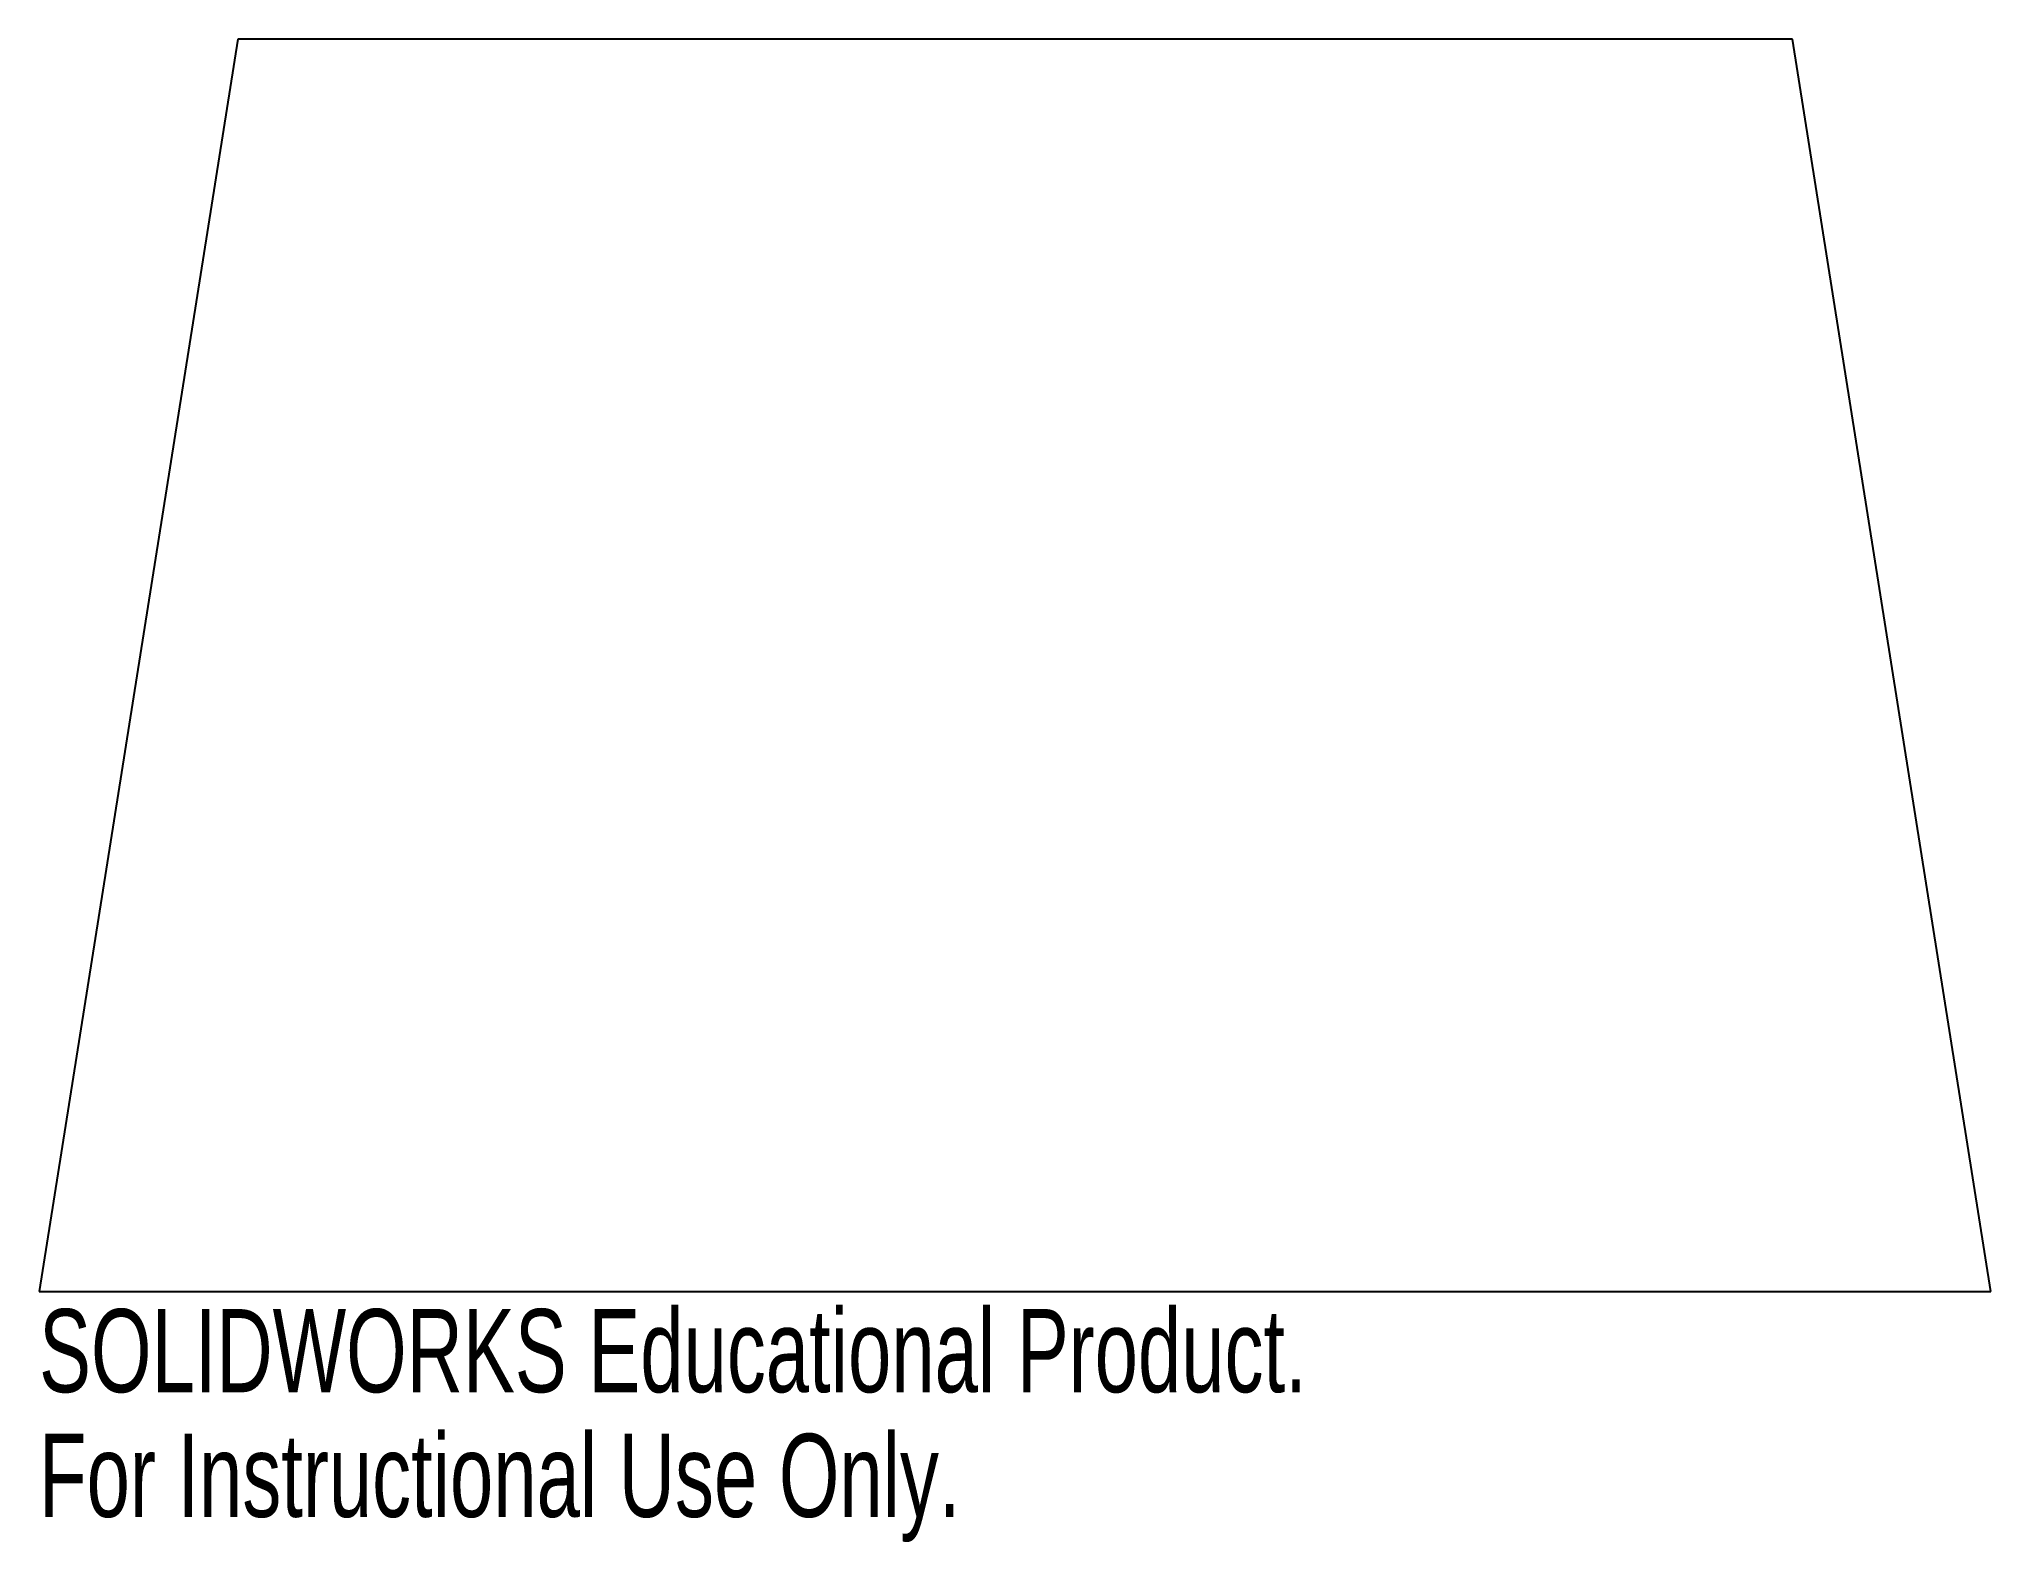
# Model space of a CAD drawing. Header units: millimetres. Extents: x 2538 to 2651, y -316 to -229.
import ezdxf

# ---------------------------------------------------------------- set-up
doc = ezdxf.new("R2010")
doc.units = ezdxf.units.MM
doc.styles.add('SLDTEXTSTYLE0', font='TXT', dxfattribs={"width": 0.7})

msp = doc.modelspace()

# ---------------------------------------------------------------- linework, layer by layer
at = {"color": 7, "linetype": 'Continuous'}
for p, q in [((2549.26, -228.53), (2537.71, -301.33)), ((2639.62, -228.53), (2549.26, -228.53)), ((2651.16, -301.33), (2639.62, -228.53)), ((2537.71, -301.33), (2651.16, -301.33))]:
    msp.add_line(p, q, dxfattribs=at)

# ---------------------------------------------------------------- texts
at = {"color": 7, "linetype": 'Continuous', "char_height": 4.8336, "attachment_point": 1, "style": 'SLDTEXTSTYLE0'}
for s, insert in [('SOLIDWORKS Educational Product.', (2537.71, -302.35)), ('For Instructional Use Only.', (2537.71, -309.6))]:
    msp.add_mtext(s, dxfattribs=dict(at, insert=insert))

doc.saveas('drawing.dxf')
